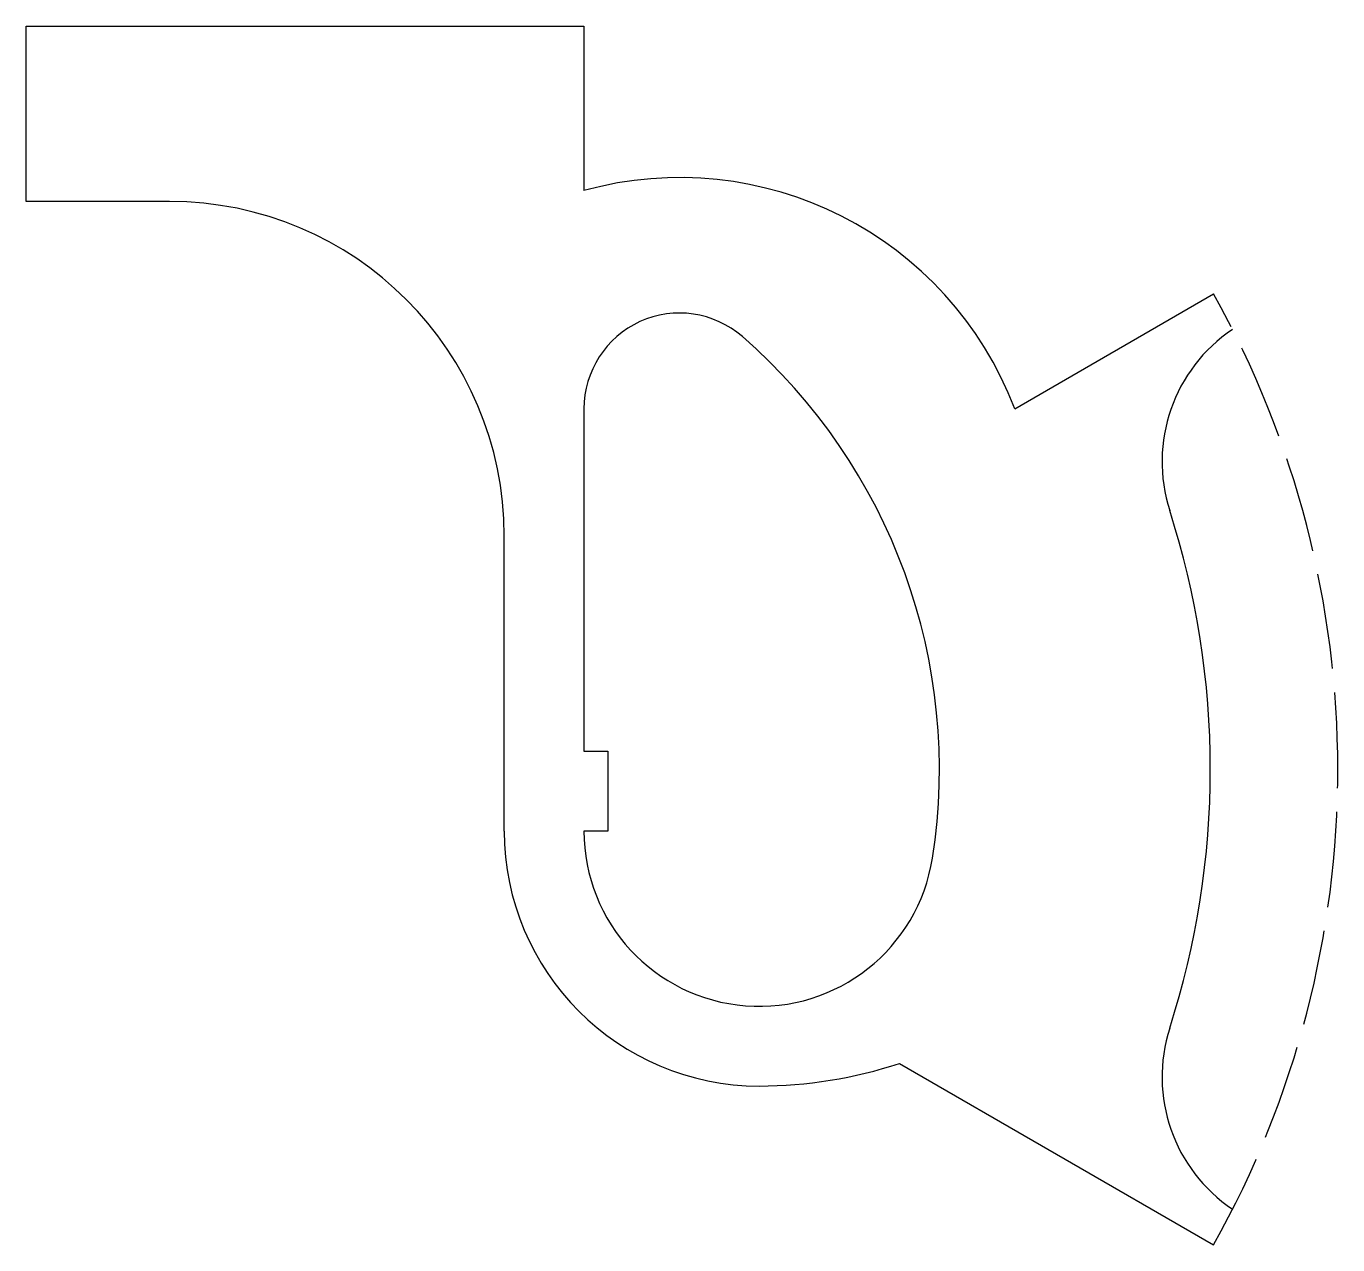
# Model space of a CAD drawing. Header units: millimetres. Extents: x 113 to 277, y 88 to 241.
import ezdxf

# ---------------------------------------------------------------- set-up
doc = ezdxf.new("R2010")
doc.units = ezdxf.units.MM
doc.linetypes.add('ACAD_ISO02W100', pattern=[15, 12, -3])

msp = doc.modelspace()

# ---------------------------------------------------------------- linework, layer by layer
for p, q in [((112.68, 219.33), (112.68, 241.33)), ((112.68, 241.33), (182.68, 241.33)), ((182.68, 241.33), (182.68, 220.7)), ((130.68, 219.33), (112.68, 219.33)), ((236.74, 193.33), (261.7, 207.74)), ((182.68, 193.33), (182.68, 150.33)), ((172.68, 140.33), (172.68, 177.33)), ((182.68, 150.33), (185.68, 150.33)), ((185.68, 150.33), (185.68, 140.33)), ((185.68, 140.33), (182.68, 140.33)), ((222.29, 111.16), (261.7, 88.41))]:
    msp.add_line(p, q)
for centre, radius, start, end in [((194.68, 177.33), 45, 20.8275, 105.466), ((130.68, 177.33), 42, 0, 90), ((194.68, 193.33), 12, 48.9585, 180), ((275.23, 186.68), 20, 123.8749, 197.8419), ((155.29, 148.07), 72, 351.0879, 48.9585), ((155.29, 148.07), 106, 342.1581, 17.8419), ((204.68, 140.33), 32, 180, 270), ((204.68, 140.33), 22, 180, 351.0879), ((275.23, 109.47), 20, 162.1581, 236.1251), ((204.68, 164.33), 56, 270, 288.3207)]:
    msp.add_arc(centre, radius, start, end)
at = {"linetype": 'ACAD_ISO02W100'}
msp.add_arc((155.29, 148.07), 122, 330.7217, 29.2783, dxfattribs=at)

doc.saveas('drawing.dxf')
